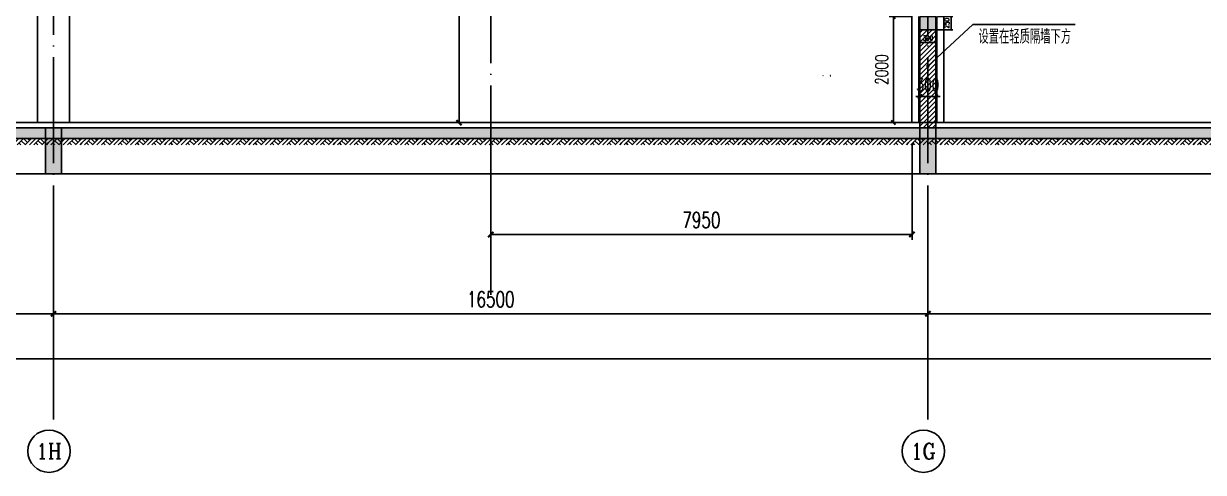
# Model space of a CAD drawing. Extents: x -1899985 to -450366, y 556196 to 2151267.
# Drawn here: x -1769675 to -1747411, y 561653 to 570126 of the extents above; entities that cross this region are included whole.
import ezdxf
from ezdxf.enums import TextEntityAlignment as Align

# ---------------------------------------------------------------- set-up
doc = ezdxf.new("R2010")
doc.units = 0
doc.header["$LTSCALE"] = 1000
doc.header["$MEASUREMENT"] = 0
doc.linetypes.add('__DASH', pattern=[0.35, 0.25, -0.1])
doc.linetypes.add('DOTE', pattern=[2.42, 2, -0.2, 0.02, -0.2])
doc.layers.get('Defpoints').update_dxf_attribs({"color": 210})
for name, color, linetype in [('A-AXIS-D', 1, 'Continuous'), ('A-AXIS-DOTE', 14, 'DOTE'), ('A-AXIS-DP', 126, 'Continuous'), ('A-AXIS-SYMB', 3, 'Continuous'), ('A-HATCH-1', 252, 'Continuous'), ('A-LIN-V', 9, 'Continuous'), ('A-SFCE', 30, 'Continuous'), ('AS-COLN', 6, 'Continuous'), ('AS-WALL', 40, 'Continuous'), ('COLUMN', 9, 'Continuous'), ('PUB_HATCH', 8, 'Continuous'), ('PUB_TEXT', 7, 'Continuous'), ('建-尺寸', 3, 'Continuous')]:
    doc.layers.add(name, color=color, linetype=linetype)
doc.styles.add('_TCH_AXIS', font='COMPLEX', dxfattribs={"bigfont": 'GBCBIG'})
doc.styles.add('_TCH_DIM', font='SIMPLEX', dxfattribs={"bigfont": 'GBCBIG'})
doc.styles.add('_TCH_DIM_T3', font='SIMPLEX', dxfattribs={"width": 0.705882, "bigfont": 'GBCBIG'})
doc.styles.add('A-DIM_T3', font='SIMPLEX', dxfattribs={"width": 0.705882, "bigfont": 'GBCBIG'})
doc.styles.add('DHTEXT-1', font='ROMANS.shx', dxfattribs={"width": 0.7, "bigfont": 'CHINESE.shx'})
doc.dimstyles.new('_TCH_ARCH&&100', dxfattribs={"dimtxt": 297.5, "dimasz": 100, "dimexe": 100, "dimexo": 100, "dimgap": 126.25, "dimtad": 1, "dimdec": 0, "dimzin": 0, "dimdsep": 46, "dimtxsty": '_TCH_DIM_T3', "dimblk": 'ARCHTICK', "dimcen": 0.09, "dimclrt": 7, "dimazin": 2, "dimtfac": 1, "dimtdec": 0, "dimtix": 1, "dimtmove": 2, "dimatfit": 3, "dimfxl": 0, "dimtolj": 1, "dimtzin": 0, "dimarcsym": 0})
doc.dimstyles.new('_TCH_ARCH&&30', dxfattribs={"dimtxt": 89.25, "dimasz": 30, "dimexe": 30, "dimexo": 30, "dimgap": 37.875, "dimtad": 1, "dimdec": 0, "dimzin": 0, "dimdsep": 46, "dimtxsty": '_TCH_DIM_T3', "dimblk": 'ARCHTICK', "dimcen": 0.09, "dimclrt": 7, "dimazin": 2, "dimtfac": 1, "dimtdec": 0, "dimtix": 1, "dimtmove": 2, "dimatfit": 3, "dimfxl": 0, "dimtolj": 1, "dimtzin": 0, "dimarcsym": 0})
doc.dimstyles.new('_TCH_ARCH&&80', dxfattribs={"dimtxt": 238, "dimasz": 80, "dimexe": 80, "dimexo": 80, "dimgap": 101, "dimtad": 1, "dimdec": 0, "dimzin": 0, "dimdsep": 46, "dimtxsty": '_TCH_DIM_T3', "dimblk": 'ARCHTICK', "dimcen": 0.09, "dimclrt": 7, "dimazin": 2, "dimtfac": 1, "dimtdec": 0, "dimtix": 1, "dimtmove": 2, "dimatfit": 3, "dimfxl": 0, "dimtolj": 1, "dimtzin": 0, "dimarcsym": 0})
doc.dimstyles.new('A-DIM&&100', dxfattribs={"dimtxt": 297.5, "dimasz": 100, "dimexe": 100, "dimexo": 100, "dimgap": 126.25, "dimtad": 1, "dimdec": 0, "dimzin": 0, "dimdsep": 46, "dimtxsty": 'A-DIM_T3', "dimblk": 'ARCHTICK', "dimcen": 0.09, "dimclrt": 7, "dimazin": 2, "dimtfac": 1, "dimtdec": 0, "dimtix": 1, "dimtmove": 2, "dimatfit": 3, "dimfxl": 0, "dimtolj": 1, "dimtzin": 0, "dimarcsym": 0})

# ---------------------------------------------------------------- blocks, each defined once
blk = doc.blocks.new('G$C845E5159')
at = {"layer": 'COLUMN'}
for points in [[(300, 700), (300, -11000), (-300, -11000), (-300, 700), (300, 700)], [(16800, 700), (16800, -11000), (16200, -11000), (16200, 700), (16800, 700)]]:
    blk.add_lwpolyline(points, dxfattribs=at)
blk = doc.blocks.new('_ArchTick')
at = {"color": 0, "linetype": 'ByBlock', "const_width": 0.4}
blk.add_lwpolyline([(-0.5, -0.5), (0.5, 0.5)], dxfattribs=at)
blk = doc.blocks.new('*D492')
at = {"layer": 'Defpoints', "color": 0}
for p in [(-1570355, 567332), (-1562405, 567332), (-1562405, 565520)]:
    blk.add_point(p, dxfattribs=at)
at = {"layer": '建-尺寸', "color": 0, "lineweight": -2}
for p, q in [((-1570355, 567232), (-1570355, 565420)), ((-1562405, 567232), (-1562405, 565420)), ((-1570355, 565520), (-1562405, 565520))]:
    blk.add_line(p, q, dxfattribs=at)
at = {"layer": '建-尺寸', "color": 0, "lineweight": -2, "xscale": 100, "yscale": 100, "zscale": 100, "rotation": 180}
blk.add_blockref('_ArchTick', (-1570355, 565520), dxfattribs=at)
at = {"layer": '建-尺寸', "color": 0, "lineweight": -2, "xscale": 100, "yscale": 100, "zscale": 100}
blk.add_blockref('_ArchTick', (-1562405, 565520), dxfattribs=at)
at = {"layer": '建-尺寸', "color": 7, "insert": (-1566380, 565795), "char_height": 297.5, "attachment_point": 5, "style": 'A-DIM_T3'}
blk.add_mtext('\\A1;7950', dxfattribs=at)
blk = doc.blocks.new('*D493')
at = {"layer": 'A-LIN-V', "color": 0, "lineweight": -2}
for p, q in [((-1571581, 575133), (-1570852, 575133)), ((-1570952, 567632), (-1570952, 575133)), ((-1571581, 567632), (-1570852, 567632))]:
    blk.add_line(p, q, dxfattribs=at)
at = {"layer": 'Defpoints', "color": 0}
for p in [(-1571681, 575133), (-1570952, 575133), (-1571681, 567632)]:
    blk.add_point(p, dxfattribs=at)
at = {"layer": 'A-LIN-V', "color": 0, "lineweight": -2, "xscale": 100, "yscale": 100, "zscale": 100}
for p, rotation in [((-1570952, 575133), 90), ((-1570952, 567632), 270)]:
    blk.add_blockref('_ArchTick', p, dxfattribs=dict(at, rotation=rotation))
at = {"layer": 'A-LIN-V', "color": 7, "insert": (-1571227, 571383), "char_height": 297.5, "attachment_point": 5, "rotation": 90, "style": '_TCH_DIM_T3'}
blk.add_mtext('\\A1;7500', dxfattribs=at)
blk = doc.blocks.new('e534654')
at = {"layer": 'COLUMN'}
blk.add_lwpolyline([(300, 700), (300, -11000), (-300, -11000), (-300, 700), (300, 700)], dxfattribs=at)
blk = doc.blocks.new('*D540')
at = {"layer": 'A-AXIS-DP', "color": 0, "lineweight": -2}
for p, q in [((-1752862, 570477), (-1753292, 570477)), ((-1753212, 568477), (-1753212, 570477)), ((-1752862, 568477), (-1753292, 568477))]:
    blk.add_line(p, q, dxfattribs=at)
at = {"layer": 'Defpoints', "color": 0}
for p in [(-1753212, 570477), (-1752782, 570477), (-1752782, 568477)]:
    blk.add_point(p, dxfattribs=at)
at = {"layer": 'A-AXIS-DP', "color": 0, "lineweight": -2, "xscale": 80, "yscale": 80, "zscale": 80}
for p, rotation in [((-1753212, 570477), 90), ((-1753212, 568477), 270)]:
    blk.add_blockref('_ArchTick', p, dxfattribs=dict(at, rotation=rotation))
at = {"layer": 'A-AXIS-DP', "color": 7, "insert": (-1753432, 569477), "char_height": 238, "attachment_point": 5, "rotation": 90, "style": '_TCH_DIM_T3'}
blk.add_mtext('\\A1;2000', dxfattribs=at)
blk = doc.blocks.new('_FZH')
blk.add_lwpolyline([(-0.5, -0.5), (0.5, -0.5), (0.5, 0.5), (-0.5, 0.5)], close=True)
at = {"layer": 'PUB_HATCH'}
blk.add_solid([(-0.5, -0.5), (0.5, -0.5), (-0.5, 0.5), (0.5, 0.5)], dxfattribs=at)
blk = doc.blocks.new('*D541')
at = {"layer": 'A-AXIS-DP', "color": 0, "lineweight": -2}
for p, q in [((-1752710, 568969), (-1752790, 568969)), ((-1752710, 568641), (-1752710, 569049)), ((-1752710, 568969), (-1752410, 568969)), ((-1752410, 568641), (-1752410, 569049)), ((-1752410, 568969), (-1752330, 568969))]:
    blk.add_line(p, q, dxfattribs=at)
at = {"layer": 'Defpoints', "color": 0}
for p in [(-1752410, 568969), (-1752710, 568561), (-1752410, 568561)]:
    blk.add_point(p, dxfattribs=at)
at = {"layer": 'A-AXIS-DP', "color": 0, "lineweight": -2, "xscale": 80, "yscale": 80, "zscale": 80}
blk.add_blockref('_ArchTick', (-1752710, 568969), dxfattribs=at)
at = {"layer": 'A-AXIS-DP', "color": 0, "lineweight": -2, "xscale": 80, "yscale": 80, "zscale": 80, "rotation": 180}
blk.add_blockref('_ArchTick', (-1752410, 568969), dxfattribs=at)
at = {"layer": 'A-AXIS-DP', "color": 7, "insert": (-1752560, 569189), "char_height": 238, "attachment_point": 5, "style": '_TCH_DIM_T3'}
blk.add_mtext('\\A1;300', dxfattribs=at)
blk = doc.blocks.new('*D542')
at = {"layer": 'A-AXIS-DP', "color": 0, "lineweight": -2}
for p, q in [((-1752380, 570477), (-1752089, 570477)), ((-1752119, 570227), (-1752119, 570477)), ((-1752380, 570227), (-1752089, 570227))]:
    blk.add_line(p, q, dxfattribs=at)
at = {"layer": 'Defpoints', "color": 0}
for p in [(-1752410, 570477), (-1752119, 570477), (-1752410, 570227)]:
    blk.add_point(p, dxfattribs=at)
at = {"layer": 'A-AXIS-DP', "color": 0, "lineweight": -2, "xscale": 30, "yscale": 30, "zscale": 30}
for p, rotation in [((-1752119, 570477), 90), ((-1752119, 570227), 270)]:
    blk.add_blockref('_ArchTick', p, dxfattribs=dict(at, rotation=rotation))
at = {"layer": 'A-AXIS-DP', "color": 7, "insert": (-1752202, 570352), "char_height": 89.2, "attachment_point": 5, "rotation": 90, "style": '_TCH_DIM_T3'}
blk.add_mtext('\\A1;250', dxfattribs=at)
blk = doc.blocks.new('*D543')
at = {"layer": 'A-AXIS-DP', "color": 0, "lineweight": -2}
for p, q in [((-1752710, 570197), (-1752710, 569960)), ((-1752410, 570197), (-1752410, 569960)), ((-1752710, 569990), (-1752410, 569990))]:
    blk.add_line(p, q, dxfattribs=at)
at = {"layer": 'Defpoints', "color": 0}
for p in [(-1752710, 570227), (-1752410, 570227), (-1752410, 569990)]:
    blk.add_point(p, dxfattribs=at)
at = {"layer": 'A-AXIS-DP', "color": 0, "lineweight": -2, "xscale": 30, "yscale": 30, "zscale": 30, "rotation": 180}
blk.add_blockref('_ArchTick', (-1752710, 569990), dxfattribs=at)
at = {"layer": 'A-AXIS-DP', "color": 0, "lineweight": -2, "xscale": 30, "yscale": 30, "zscale": 30}
blk.add_blockref('_ArchTick', (-1752410, 569990), dxfattribs=at)
at = {"layer": 'A-AXIS-DP', "color": 7, "insert": (-1752560, 570073), "char_height": 89.2, "attachment_point": 5, "style": '_TCH_DIM_T3'}
blk.add_mtext('\\A1;300', dxfattribs=at)
blk = doc.blocks.new('*D393')
at = {"layer": 'A-AXIS-D', "color": 0, "lineweight": -2}
for p, q in [((-1780210, 565475), (-1780210, 563696)), ((-1653710, 565475), (-1653710, 563696)), ((-1780210, 563796), (-1653710, 563796))]:
    blk.add_line(p, q, dxfattribs=at)
at = {"layer": 'Defpoints', "color": 0}
for p in [(-1780210, 565575), (-1653710, 565575), (-1653710, 563796)]:
    blk.add_point(p, dxfattribs=at)
at = {"layer": 'A-AXIS-D', "color": 0, "lineweight": -2, "xscale": 100, "yscale": 100, "zscale": 100, "rotation": 180}
blk.add_blockref('_ArchTick', (-1780210, 563796), dxfattribs=at)
at = {"layer": 'A-AXIS-D', "color": 0, "lineweight": -2, "xscale": 100, "yscale": 100, "zscale": 100}
blk.add_blockref('_ArchTick', (-1653710, 563796), dxfattribs=at)
at = {"layer": 'A-AXIS-D', "color": 7, "insert": (-1716960, 564071), "char_height": 297.5, "attachment_point": 5, "style": '_TCH_DIM_T3'}
blk.add_mtext('\\A1;126500', dxfattribs=at)
blk = doc.blocks.new('*D454')
at = {"layer": 'A-AXIS-D', "color": 0, "lineweight": -2}
for p, q in [((-1779610, 565475), (-1779610, 564546)), ((-1769110, 565475), (-1769110, 564546)), ((-1779610, 564646), (-1769110, 564646))]:
    blk.add_line(p, q, dxfattribs=at)
at = {"layer": 'Defpoints', "color": 0}
for p in [(-1779610, 565575), (-1769110, 565575), (-1769110, 564646)]:
    blk.add_point(p, dxfattribs=at)
at = {"layer": 'A-AXIS-D', "color": 0, "lineweight": -2, "xscale": 100, "yscale": 100, "zscale": 100, "rotation": 180}
blk.add_blockref('_ArchTick', (-1779610, 564646), dxfattribs=at)
at = {"layer": 'A-AXIS-D', "color": 0, "lineweight": -2, "xscale": 100, "yscale": 100, "zscale": 100}
blk.add_blockref('_ArchTick', (-1769110, 564646), dxfattribs=at)
at = {"layer": 'A-AXIS-D', "color": 7, "insert": (-1774360, 564921), "char_height": 297.5, "attachment_point": 5, "style": '_TCH_DIM_T3'}
blk.add_mtext('\\A1;10500', dxfattribs=at)
blk = doc.blocks.new('*D455')
at = {"layer": 'A-AXIS-D', "color": 0, "lineweight": -2}
for p, q in [((-1769110, 565475), (-1769110, 564546)), ((-1752610, 565475), (-1752610, 564546)), ((-1769110, 564646), (-1752610, 564646))]:
    blk.add_line(p, q, dxfattribs=at)
at = {"layer": 'Defpoints', "color": 0}
for p in [(-1769110, 565575), (-1752610, 565575), (-1752610, 564646)]:
    blk.add_point(p, dxfattribs=at)
at = {"layer": 'A-AXIS-D', "color": 0, "lineweight": -2, "xscale": 100, "yscale": 100, "zscale": 100, "rotation": 180}
blk.add_blockref('_ArchTick', (-1769110, 564646), dxfattribs=at)
at = {"layer": 'A-AXIS-D', "color": 0, "lineweight": -2, "xscale": 100, "yscale": 100, "zscale": 100}
blk.add_blockref('_ArchTick', (-1752610, 564646), dxfattribs=at)
at = {"layer": 'A-AXIS-D', "color": 7, "insert": (-1760860, 564921), "char_height": 297.5, "attachment_point": 5, "style": '_TCH_DIM_T3'}
blk.add_mtext('\\A1;16500', dxfattribs=at)
blk = doc.blocks.new('*D456')
at = {"layer": 'A-AXIS-D', "color": 0, "lineweight": -2}
for p, q in [((-1752610, 565475), (-1752610, 564546)), ((-1736110, 565475), (-1736110, 564546)), ((-1752610, 564646), (-1736110, 564646))]:
    blk.add_line(p, q, dxfattribs=at)
at = {"layer": 'Defpoints', "color": 0}
for p in [(-1752610, 565575), (-1736110, 565575), (-1736110, 564646)]:
    blk.add_point(p, dxfattribs=at)
at = {"layer": 'A-AXIS-D', "color": 0, "lineweight": -2, "xscale": 100, "yscale": 100, "zscale": 100, "rotation": 180}
blk.add_blockref('_ArchTick', (-1752610, 564646), dxfattribs=at)
at = {"layer": 'A-AXIS-D', "color": 0, "lineweight": -2, "xscale": 100, "yscale": 100, "zscale": 100}
blk.add_blockref('_ArchTick', (-1736110, 564646), dxfattribs=at)
at = {"layer": 'A-AXIS-D', "color": 7, "insert": (-1744360, 564921), "char_height": 297.5, "attachment_point": 5, "style": '_TCH_DIM_T3'}
blk.add_mtext('\\A1;16500', dxfattribs=at)
blk = doc.blocks.new('$LinePat$素土夯实')
at = {"color": 0}
for p, q in [((0, -210), (210, 0)), ((120, -300), (420, 0)), ((420, 0), (608, -188)), ((495, -300), (795, 0)), ((615, 0), (705, -90)), ((210, -210), (300, -300)), ((315, -105), (502, -293)), ((705, -300), (795, -210))]:
    blk.add_line(p, q, dxfattribs=at)
blk = doc.blocks.new('b234swerwr')
at = {"layer": 'A-AXIS-DOTE', "color": 4}
blk.add_line((-1570355.4, 578015), (-1570355.4, 564377.5), dxfattribs=at)
at = {"layer": 'A-LIN-V', "color": 2}
dim = blk.add_aligned_dim(p1=(-1571680.8, 567632.5), p2=(-1571680.8, 575132.9), distance=-728.4, dimstyle='_TCH_ARCH&&100', dxfattribs=at)
dim.commit()
dim.dimension.update_dxf_attribs({"geometry": '*D493', "text_midpoint": (-1571227.4, 571382.7)})
at = {"layer": '建-尺寸', "color": 4}
dim = blk.add_aligned_dim(p1=(-1570355.4, 567332.5), p2=(-1562405.4, 567332.5), distance=-1812.5, dimstyle='A-DIM&&100', dxfattribs=at)
dim.commit()
dim.dimension.update_dxf_attribs({"geometry": '*D492', "text_midpoint": (-1566380.4, 565795)})
blk = doc.blocks.new('53456465')
at = {"layer": 'PUB_HATCH'}
h = blk.add_hatch(dxfattribs=at)
h.set_pattern_fill('普通砖', color=256, scale=25, style=0)
h.set_pattern_definition([(45, (0, 44.88), (-44.1941915, 44.1941915), [])])
h.paths.add_polyline_path([(-1752410.4, 570226.7), (-1752710.4, 570226.7), (-1752710.4, 568376.9), (-1752410.4, 568376.9)])
at = {"layer": 'A-AXIS-SYMB'}
for p, q in [((-1752560.4, 569542.6), (-1751710.6, 570328.8)), ((-1752560.4, 569542.6), (-1751710.6, 570328.8)), ((-1751710.6, 570328.8), (-1749783.4, 570328.8))]:
    blk.add_line(p, q, dxfattribs=at)
at = {"layer": 'A-AXIS-SYMB', "const_width": 32}
blk.add_lwpolyline([(-1752572.1, 569531.8, 1), (-1752548.7, 569553.5, 1)], format="xyb", close=True, dxfattribs=at)
blk.add_lwpolyline([(-1752572.1, 569531.8, 1), (-1752548.7, 569553.5, 1)], format="xyb", close=True, dxfattribs=at)
at = {"layer": 'A-LIN-V'}
for p, q in [((-1752730.4, 570476.7), (-1752730.4, 568476.7)), ((-1752390.4, 570476.7), (-1752390.4, 568476.7))]:
    blk.add_line(p, q, dxfattribs=at)
at = {"layer": 'AS-WALL'}
for p, q in [((-1752710.4, 568376.9), (-1752710.4, 570226.7)), ((-1752410.4, 568376.9), (-1752410.4, 570226.7)), ((-1752710.4, 568376.9), (-1752410.4, 568376.9))]:
    blk.add_line(p, q, dxfattribs=at)
at = {"layer": 'AS-COLN', "xscale": 300, "yscale": 249.9999996275874, "zscale": 249.9999996275874}
blk.add_blockref('_FZH', (-1752560.4, 570351.7), dxfattribs=at)
at = {"layer": 'PUB_TEXT', "style": '_TCH_DIM'}
blk.add_text('设置在轻质隔墙下方', height=270.07, dxfattribs=at).set_placement((-1751607, 569964.8))
at = {"layer": 'A-AXIS-DP'}
for p1, p2, distance, dimstyle, picture, middle in [((-1752781.7, 568476.7), (-1752781.7, 570476.7), 430.6, '_TCH_ARCH&&80', '*D540', (-1753432.3, 569476.7)), ((-1752410.4, 570226.7), (-1752410.4, 570476.7), -290.9, '_TCH_ARCH&&30', '*D542', (-1752202, 570351.7)), ((-1752710.4, 570226.7), (-1752410.4, 570226.7), -236.6, '_TCH_ARCH&&30', '*D543', (-1752560.4, 570072.5)), ((-1752710.4, 568561.2), (-1752410.4, 568561.2), 408.1, '_TCH_ARCH&&80', '*D541', (-1752560.4, 569189.2))]:
    dim = blk.add_aligned_dim(p1=p1, p2=p2, distance=distance, dimstyle=dimstyle, dxfattribs=at)
    dim.commit()
    dim.dimension.update_dxf_attribs({"geometry": picture, "text_midpoint": middle})

msp = doc.modelspace()

# ---------------------------------------------------------------- hatches: boundary and pattern name
at = {"layer": 'A-HATCH-1'}
h = msp.add_hatch(dxfattribs=at)
h.set_pattern_fill('混凝土', color=256, scale=50)
h.set_pattern_definition([(50, (0, 0), (358.63009, -31.376067), [37.5, -412.5]), (355, (0, 0), (-69.37567, 376.09607), [30, -330]), (100.4514, (29.9, -2.6), (289.25469, 344.71977), [31.870095, -350.571056]), (46.1842, (0, 100), (533.62052, -82.75951), [56.25, -618.75]), (96.6356, (44.47, 93.1), (467.33135, 487.05894), [47.80514, -525.8565]), (351.1842, (0, 100), (467.33097, 487.0593), [45, -495]), (21, (50, 75), (298.453526, -201.309445), [37.5, -412.5]), (326, (50, 75), (121.657666, 362.57502), [30, -330]), (71.4514, (74.87, 58.22), (420.111314, 161.26525), [31.870095, -350.571056]), (37.5, (0, 0), (6.079928, 166.446927), [0, -326, 0, -335, 0, -331.25]), (7.5, (0, 0), (131.534769, 197.205856), [0, -191, 0, -318.5, 0, -126.25]), (327.5, (-111.5, 0), (266.911218, -11.277436), [0, -125, 0, -390, 0, -517.5]), (317.5, (-161.5, 0), (291.593085, 50.05249), [0, -162.5, 0, -259, 0, -367.5])])
h.paths.add_polyline_path([(-1669610.4, 567957.5), (-1669610.4, 568157.5), (-1779710.4, 568157.5), (-1779710.4, 567957.5)])
h.paths.add_polyline_path([(-1669510.4, 567957.5), (-1669510.4, 568157.5), (-1669610.4, 568157.5), (-1669610.4, 567957.5)])
at = {"layer": 'PUB_HATCH'}
msp.add_hatch(color=256, dxfattribs=at).paths.add_polyline_path([(-1768960.4, 567290), (-1768960.4, 568157.5), (-1769260.4, 568157.5), (-1769260.4, 567290)])

# ---------------------------------------------------------------- linework, layer by layer
at = {"layer": 'A-AXIS-D'}
for centre in [(-1769195.3, 562053), (-1752695.3, 562053)]:
    msp.add_circle(centre, 400, dxfattribs=at)
at = {"layer": 'A-AXIS-DOTE'}
for p, q in [((-1769110.4, 562650.6), (-1769110.4, 585146)), ((-1752610.4, 562650.6), (-1752610.4, 585146))]:
    msp.add_line(p, q, dxfattribs=at)
at = {"layer": 'A-AXIS-DOTE', "linetype": '__DASH', "ltscale": 2}
msp.add_line((-1647680.2, 568257.5), (-1785568.2, 568257.5), dxfattribs=at)
at = {"layer": 'A-AXIS-SYMB'}
msp.add_lwpolyline([(-1780738.3, 567290), (-1717102.4, 567290), (-1717026, 567500), (-1716951.9, 567080), (-1716877.4, 567290), (-1653241.5, 567290)], dxfattribs=at)
at = {"layer": 'A-SFCE'}
for p, q in [((-1752886.9, 568257.5), (-1779660.4, 568257.5)), ((-1703410.4, 568257.5), (-1752286.9, 568257.5))]:
    msp.add_line(p, q, dxfattribs=at)
at = {"layer": 'AS-COLN'}
for p, q in [((-1769260.4, 567290), (-1769260.4, 568157.5)), ((-1769260.4, 568157.5), (-1768960.4, 568157.5)), ((-1768960.4, 567290), (-1768960.4, 568157.5)), ((-1769260.4, 567290), (-1768960.4, 567290)), ((-1752760.4, 567290), (-1752460.4, 567290))]:
    msp.add_line(p, q, dxfattribs=at)

# ---------------------------------------------------------------- block references
at = {"layer": 'A-HATCH-1', "xscale": 0.4002617515003185, "yscale": 0.4, "zscale": 0.4, "rotation": 359.9999999999999}
for p in [(-1769845.9, 567957.5), (-1769527.7, 567957.5), (-1769209.5, 567957.5), (-1768891.3, 567957.5), (-1768573.1, 567957.5), (-1768254.9, 567957.5), (-1767936.7, 567957.5), (-1767618.5, 567957.5), (-1767300.3, 567957.5), (-1766982.1, 567957.5), (-1766663.9, 567957.5), (-1766345.7, 567957.5), (-1766027.5, 567957.5), (-1765709.2, 567957.5), (-1765391, 567957.5), (-1765072.8, 567957.5), (-1764754.6, 567957.5), (-1764436.4, 567957.5), (-1764118.2, 567957.5), (-1763800, 567957.5), (-1763481.8, 567957.5), (-1763163.6, 567957.5), (-1762845.4, 567957.5), (-1762527.2, 567957.5), (-1762209, 567957.5), (-1761890.7, 567957.5), (-1761572.5, 567957.5), (-1761254.3, 567957.5), (-1760936.1, 567957.5), (-1760617.9, 567957.5), (-1760299.7, 567957.5), (-1759981.5, 567957.5), (-1759663.3, 567957.5), (-1759345.1, 567957.5), (-1759026.9, 567957.5), (-1758708.7, 567957.5), (-1758390.5, 567957.5), (-1758072.2, 567957.5), (-1757754, 567957.5), (-1757435.8, 567957.5), (-1757117.6, 567957.5), (-1756799.4, 567957.5), (-1756481.2, 567957.5), (-1756163, 567957.5), (-1755844.8, 567957.5), (-1755526.6, 567957.5), (-1755208.4, 567957.5), (-1754890.2, 567957.5), (-1754572, 567957.5), (-1754253.8, 567957.5), (-1753935.5, 567957.5), (-1753617.3, 567957.5), (-1753299.1, 567957.5), (-1752980.9, 567957.5), (-1752662.7, 567957.5), (-1752344.5, 567957.5), (-1752026.3, 567957.5), (-1751708.1, 567957.5), (-1751389.9, 567957.5), (-1751071.7, 567957.5), (-1750753.5, 567957.5), (-1750435.3, 567957.5), (-1750117, 567957.5), (-1749798.8, 567957.5), (-1749480.6, 567957.5), (-1749162.4, 567957.5), (-1748844.2, 567957.5), (-1748526, 567957.5), (-1748207.8, 567957.5), (-1747889.6, 567957.5), (-1747571.4, 567957.5)]:
    msp.add_blockref('$LinePat$素土夯实', p, dxfattribs=at)
at = {"layer": 'A-LIN-V'}
for name, p in [('G$C845E5159', (-1769110.4, 579257.5)), ('G$C845E5159', (-1752610.4, 579257.5)), ('b234swerwr', (-190505, 625))]:
    msp.add_blockref(name, p, dxfattribs=at)
at = {"layer": 'A-LIN-V', "xscale": -1}
msp.add_blockref('e534654', (-1769110.4, 579257.5), dxfattribs=at)

# ---------------------------------------------------------------- texts
at = {"layer": 'Defpoints', "color": 1, "style": 'DHTEXT-1', "width": 0.7}
for p in [(-1754584.8, 569130.7), (-1754442.9, 569130.7)]:
    msp.add_text('M12X100', height=3.5, rotation=90, dxfattribs=at).set_placement(p)
at = {"layer": 'PUB_TEXT', "style": '_TCH_AXIS'}
for s, height, p, p2 in [('1H', 288.12, (-1769435.4, 561909), (-1768955.2, 561909)), ('1G', 300.65, (-1752931.5, 561902.7), (-1752459.1, 561902.7))]:
    msp.add_text(s, height=height, dxfattribs=at).set_placement(p, p2, align=Align.FIT)

# ---------------------------------------------------------------- dimensions: what is measured, and where the dimension line sits
at = {"layer": 'A-AXIS-D'}
for base, p1, p2, picture, middle in [((-1653710.4, 563795.6), (-1780210.4, 565575), (-1653710.4, 565575), '*D393', (-1716960.4, 564070.6)), ((-1769110.4, 564645.6), (-1779610.4, 565575), (-1769110.4, 565575), '*D454', (-1774360.4, 564920.6)), ((-1752610.4, 564645.6), (-1769110.4, 565575), (-1752610.4, 565575), '*D455', (-1760860.4, 564920.6)), ((-1736110.4, 564645.6), (-1752610.4, 565575), (-1736110.4, 565575), '*D456', (-1744360.4, 564920.6))]:
    dim = msp.add_linear_dim(base=base, p1=p1, p2=p2, angle=0, dimstyle='_TCH_ARCH&&100', override={"dimgap": 0}, dxfattribs=at)
    dim.commit()
    dim.dimension.update_dxf_attribs({"geometry": picture, "text_midpoint": middle, "dimtype": 129})

# ---------------------------------------------------------------- next in the draw order: block references
at = {"layer": 'A-LIN-V'}
msp.add_blockref('53456465', (-50, -219.2), dxfattribs=at)

# ---------------------------------------------------------------- next in the draw order: hatches: boundary and pattern name
at = {"layer": 'PUB_HATCH'}
msp.add_hatch(color=256, dxfattribs=at).paths.add_polyline_path([(-1752460.4, 567290), (-1752460.4, 568157.5), (-1752760.4, 568157.5), (-1752760.4, 567290)])

# ---------------------------------------------------------------- next in the draw order: linework, layer by layer
at = {"layer": 'AS-COLN'}
for p, q in [((-1752760.4, 567290), (-1752760.4, 568157.5)), ((-1752760.4, 568157.5), (-1752460.4, 568157.5)), ((-1752460.4, 567290), (-1752460.4, 568157.5))]:
    msp.add_line(p, q, dxfattribs=at)
msp.add_lwpolyline([(-1669610.4, 568157.5), (-1779710.4, 568157.5), (-1779710.4, 567957.5), (-1669610.4, 567957.5)], dxfattribs=at)

doc.saveas('drawing.dxf')
